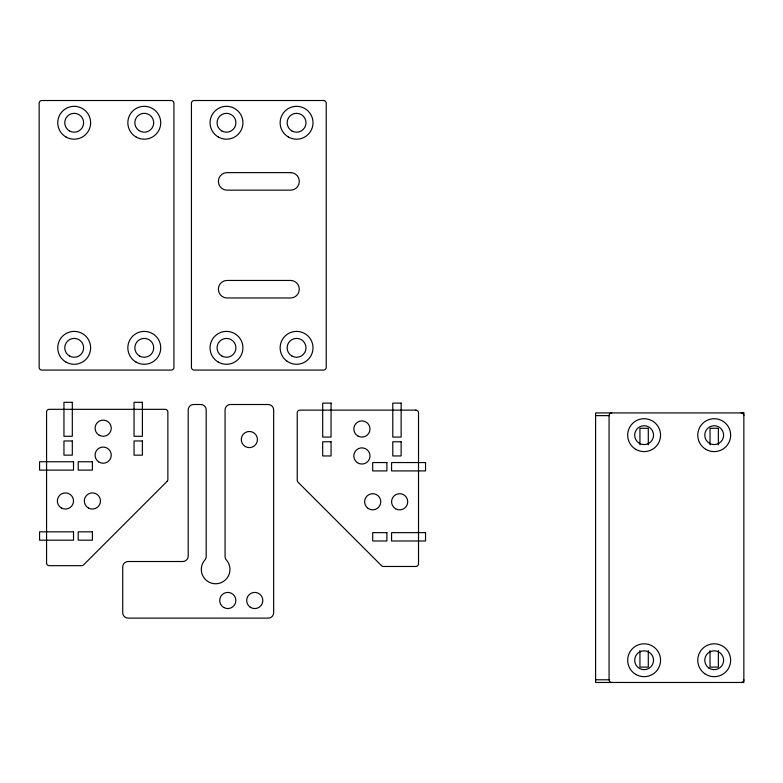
<?xml version="1.0" encoding="UTF-8"?>
<svg xmlns="http://www.w3.org/2000/svg" width="783" height="783" viewBox="0 0 783 783"><rect width="100%" height="100%" fill="white"/><g stroke="black" fill="none" stroke-linecap="round" stroke-linejoin="round"><path stroke-width="1.17" d="M595.599 415.626L609.076 415.626A2.692 2.692 0 0 1 611.768 412.925M595.599 679.781L609.076 679.781A2.692 2.692 0 0 0 611.768 682.482M718.373 444.803L718.373 428.291L710.024 428.291L710.024 444.803M718.373 650.604L718.373 667.116L710.024 667.116L710.024 650.604M648.295 444.803L648.295 428.291L639.936 428.291L639.936 444.803M648.295 650.604L648.295 667.116L639.936 667.116L639.936 650.604M609.076 415.626L609.076 679.781M741.158 412.925A2.692 2.692 0 0 1 743.85 415.626M743.85 679.781A2.692 2.692 0 0 1 741.158 682.482M167.073 481.369L83.566 564.876A2.692 2.692 0 0 1 81.657 565.669L49.26 565.669A2.692 2.692 0 0 1 46.569 562.967L46.569 412.024A2.692 2.692 0 0 1 49.26 409.323L165.174 409.323A2.692 2.692 0 0 1 167.865 412.024L167.865 479.46A2.692 2.692 0 0 1 167.073 481.369M171.232 100.518L41.842 100.518A2.692 2.692 0 0 0 39.15 103.219L39.15 367.374A2.692 2.692 0 0 0 41.842 370.075L171.232 370.075A2.692 2.692 0 0 0 173.924 367.374L173.924 103.219A2.692 2.692 0 0 0 171.232 100.518M323.526 100.518L194.145 100.518A2.692 2.692 0 0 0 191.444 103.219L191.444 367.374A2.692 2.692 0 0 0 194.145 370.075L323.526 370.075A2.692 2.692 0 0 0 326.217 367.374L326.217 103.219A2.692 2.692 0 0 0 323.526 100.518M290.64 172.632L227.031 172.632A8.623 8.623 0 0 0 218.428 180.609A12.225 12.225 0 0 0 218.398 181.519A8.623 8.623 0 0 0 227.031 190.152L290.64 190.152A8.623 8.623 0 0 0 299.263 181.519A12.225 12.225 0 0 0 299.243 180.609A8.623 8.623 0 0 0 290.64 172.632M290.64 280.451L227.031 280.451A8.623 8.623 0 0 0 218.398 289.074A12.225 12.225 0 0 0 218.428 289.984A8.623 8.623 0 0 0 227.031 297.971L290.64 297.971A8.623 8.623 0 0 0 299.243 289.984A12.225 12.225 0 0 0 299.263 289.074A8.623 8.623 0 0 0 290.64 280.451M72.31 402.315L63.952 402.315L63.952 436.288L72.31 436.288L72.31 402.315M142.389 402.315L134.04 402.315L134.04 436.288L142.389 436.288L142.389 402.315M331.052 403.118L322.694 403.118L322.694 437.08L331.052 437.08L331.052 403.118M401.141 403.118L392.782 403.118L392.782 437.08L401.141 437.08L401.141 403.118M200.81 404.508L193.597 404.508A5.393 5.393 0 0 0 188.204 409.901L188.204 556.126A5.393 5.393 0 0 1 182.811 561.509L128.109 561.509A5.393 5.393 0 0 0 122.725 566.902L122.725 612.727A5.393 5.393 0 0 0 128.109 618.12L268.256 618.12A5.393 5.393 0 0 0 273.649 612.727L273.649 409.901A5.393 5.393 0 0 0 268.256 404.508L230.456 404.508A5.393 5.393 0 0 0 225.064 409.901L225.064 556.429A5.393 5.393 0 0 0 226.404 559.982A14.329 14.329 0 0 1 225.543 579.792A14.329 14.329 0 0 1 205.723 579.792A14.329 14.329 0 0 1 204.862 559.982A5.393 5.393 0 0 0 206.193 556.429L206.193 409.901A5.393 5.393 0 0 0 200.81 404.508M415.832 410.126L299.918 410.126A2.692 2.692 0 0 0 297.227 412.827L297.227 480.263A2.692 2.692 0 0 0 298.01 482.171L381.527 565.678A2.692 2.692 0 0 0 383.425 566.471L415.832 566.471A2.692 2.692 0 0 0 418.523 563.77L418.523 412.827A2.692 2.692 0 0 0 415.832 410.126M743.85 412.925L595.599 412.925L595.599 682.463L743.85 682.482L743.85 412.925M72.31 440.966L63.952 440.966L63.952 455.148L72.31 455.148L72.31 440.966M142.389 440.966L134.04 440.966L134.04 455.148L142.389 455.148L142.389 440.966M331.052 441.769L322.694 441.769L322.694 455.951L331.052 455.951L331.052 441.769M401.141 441.769L392.782 441.769L392.782 455.951L401.141 455.951L401.141 441.769M73.524 461.755L39.561 461.755L39.561 470.113L73.524 470.113L73.524 461.755M92.394 461.755L78.212 461.755L78.212 470.113L92.394 470.113L92.394 461.755M386.88 462.557L372.698 462.557L372.698 470.916L386.88 470.916L386.88 462.557M425.531 462.557L391.569 462.557L391.569 470.916L425.531 470.916L425.531 462.557M73.524 531.843L39.561 531.843L39.561 540.192L73.524 540.192L73.524 531.843M92.394 531.843L78.212 531.843L78.212 540.192L92.394 540.192L92.394 531.843M386.88 532.646L372.698 532.646L372.698 540.994L386.88 540.994L386.88 532.646M425.531 532.646L391.569 532.646L391.569 540.994L425.531 540.994L425.531 532.646M136.056 136.996A16.443 16.443 0 0 0 160.721 122.765A16.443 16.443 0 0 0 136.056 108.524A16.443 16.443 0 0 0 136.056 136.996M65.968 136.996A16.443 16.443 0 0 0 90.632 122.765A16.443 16.443 0 0 0 65.968 108.524A16.443 16.443 0 0 0 65.968 136.996M139.56 356.001A9.435 9.435 0 0 0 153.713 347.838A9.435 9.435 0 0 0 139.56 339.665A9.435 9.435 0 0 0 139.56 356.001M69.472 356.001A9.435 9.435 0 0 0 83.624 347.838A9.435 9.435 0 0 0 69.472 339.665A9.435 9.435 0 0 0 69.472 356.001M138.845 130.477A9.435 9.435 0 0 0 153.674 123.606A9.435 9.435 0 0 0 140.314 114.201A9.435 9.435 0 0 0 138.845 130.477M69.472 130.927A9.435 9.435 0 0 0 83.624 122.765A9.435 9.435 0 0 0 69.472 114.592A9.435 9.435 0 0 0 69.472 130.927M136.056 362.079A16.443 16.443 0 0 0 160.721 347.838A16.443 16.443 0 0 0 136.056 333.597A16.443 16.443 0 0 0 136.056 362.079M65.968 362.079A16.443 16.443 0 0 0 90.632 347.838A16.443 16.443 0 0 0 65.968 333.597A16.443 16.443 0 0 0 65.968 362.079M708.772 667.958A9.435 9.435 0 0 0 723.6 661.087A9.435 9.435 0 0 0 710.24 651.681A9.435 9.435 0 0 0 708.772 667.958M639.398 668.408A9.435 9.435 0 0 0 653.551 660.235A9.435 9.435 0 0 0 639.398 652.073A9.435 9.435 0 0 0 639.398 668.408M709.486 443.335A9.435 9.435 0 0 0 723.629 435.162A9.435 9.435 0 0 0 709.486 426.999A9.435 9.435 0 0 0 709.486 443.335M639.398 443.335A9.435 9.435 0 0 0 653.551 435.162A9.435 9.435 0 0 0 639.398 426.999A9.435 9.435 0 0 0 639.398 443.335M705.982 449.403A16.443 16.443 0 0 0 730.647 435.162A16.443 16.443 0 0 0 705.982 420.921A16.443 16.443 0 0 0 705.982 449.403M635.894 449.403A16.443 16.443 0 0 0 660.558 435.162A16.443 16.443 0 0 0 635.894 420.921A16.443 16.443 0 0 0 635.894 449.403M704.729 673.683A16.443 16.443 0 0 0 730.578 661.713A16.443 16.443 0 0 0 707.294 645.319A16.443 16.443 0 0 0 704.729 673.683M635.894 674.476A16.443 16.443 0 0 0 660.558 660.235A16.443 16.443 0 0 0 635.894 646.004A16.443 16.443 0 0 0 635.894 674.476M61.397 507.981A8.084 8.084 0 0 0 73.524 500.973A8.084 8.084 0 0 0 61.397 493.975A8.084 8.084 0 0 0 61.397 507.981M88.352 507.981A8.084 8.084 0 0 0 100.478 500.973A8.084 8.084 0 0 0 88.352 493.975A8.084 8.084 0 0 0 88.352 507.981M98.638 461.853A8.084 8.084 0 0 0 111.235 455.726A8.084 8.084 0 0 0 99.637 447.876A8.084 8.084 0 0 0 98.638 461.853M99.128 435.201A8.084 8.084 0 0 0 111.264 428.193A8.084 8.084 0 0 0 99.128 421.195A8.084 8.084 0 0 0 99.128 435.201M218.271 136.996A16.443 16.443 0 0 0 242.926 122.765A16.443 16.443 0 0 0 218.271 108.524A16.443 16.443 0 0 0 218.271 136.996M288.35 136.996A16.443 16.443 0 0 0 313.014 122.765A16.443 16.443 0 0 0 288.35 108.524A16.443 16.443 0 0 0 288.35 136.996M218.271 362.079A16.443 16.443 0 0 0 242.926 347.838A16.443 16.443 0 0 0 218.271 333.597A16.443 16.443 0 0 0 218.271 362.079M291.853 356.001A9.435 9.435 0 0 0 306.006 347.838A9.435 9.435 0 0 0 291.853 339.665A9.435 9.435 0 0 0 291.853 356.001M221.775 356.001A9.435 9.435 0 0 0 235.918 347.838A9.435 9.435 0 0 0 221.775 339.665A9.435 9.435 0 0 0 221.775 356.001M291.853 130.927A9.435 9.435 0 0 0 306.006 122.765A9.435 9.435 0 0 0 291.853 114.592A9.435 9.435 0 0 0 291.853 130.927M221.775 130.927A9.435 9.435 0 0 0 235.918 122.765A9.435 9.435 0 0 0 221.775 114.592A9.435 9.435 0 0 0 221.775 130.927M287.107 361.276A16.443 16.443 0 0 0 312.946 349.316A16.443 16.443 0 0 0 289.661 332.912A16.443 16.443 0 0 0 287.107 361.276M245.314 446.555A8.084 8.084 0 0 0 257.441 439.547A8.084 8.084 0 0 0 245.314 432.549A8.084 8.084 0 0 0 245.314 446.555M250.208 607.187A8.084 8.084 0 0 0 262.804 601.07A8.084 8.084 0 0 0 251.206 593.22A8.084 8.084 0 0 0 250.208 607.187M223.742 607.491A8.084 8.084 0 0 0 235.869 600.492A8.084 8.084 0 0 0 223.742 593.485A8.084 8.084 0 0 0 223.742 607.491M395.611 508.784A8.084 8.084 0 0 0 407.737 501.776A8.084 8.084 0 0 0 395.611 494.778A8.084 8.084 0 0 0 395.611 508.784M368.167 508.47A8.084 8.084 0 0 0 380.763 502.353A8.084 8.084 0 0 0 369.165 494.504A8.084 8.084 0 0 0 368.167 508.47M357.381 462.655A8.084 8.084 0 0 0 369.987 456.528A8.084 8.084 0 0 0 358.379 448.679A8.084 8.084 0 0 0 357.381 462.655M357.87 436.004A8.084 8.084 0 0 0 370.007 428.996A8.084 8.084 0 0 0 357.87 421.998A8.084 8.084 0 0 0 357.87 436.004"/></g></svg>
